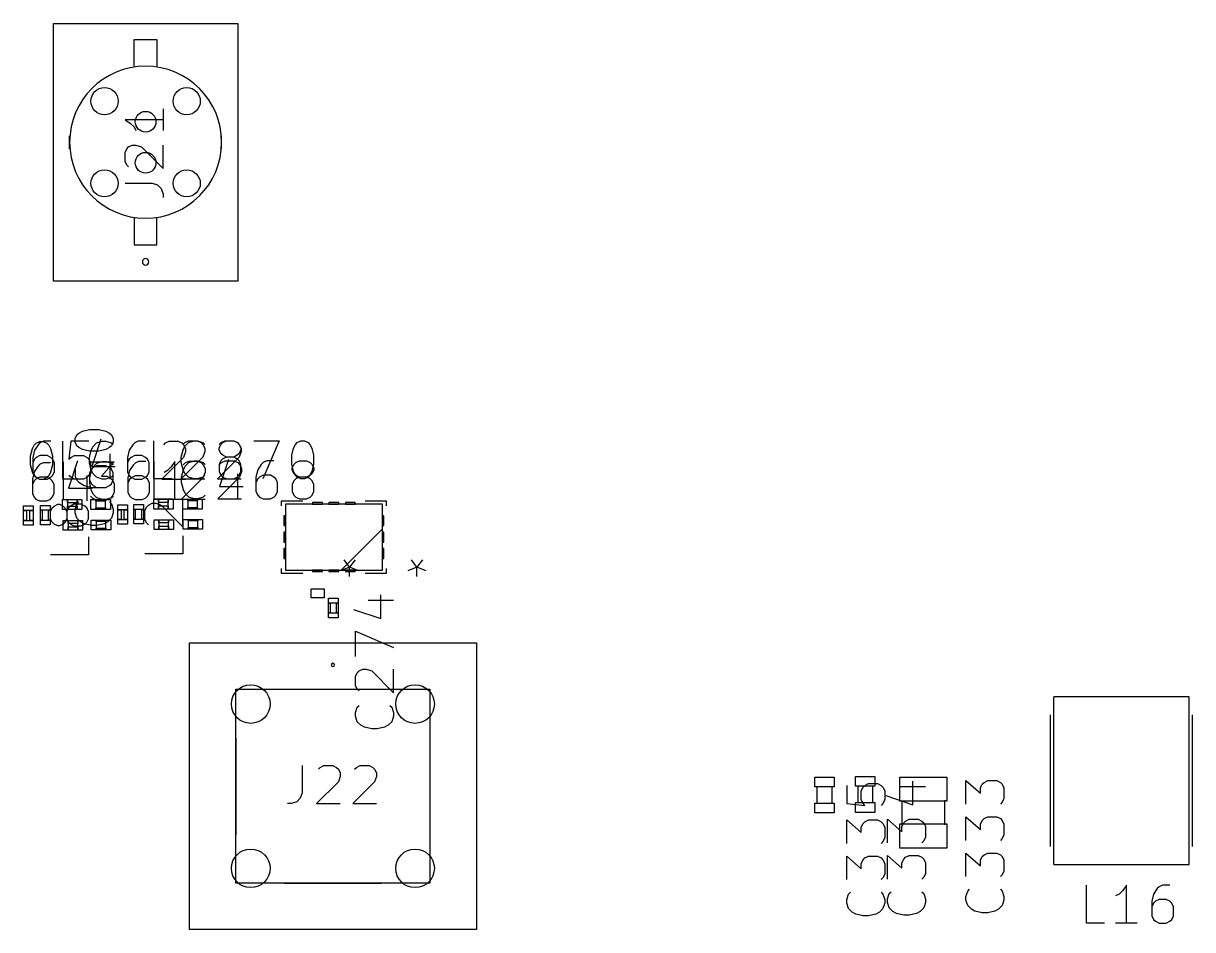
# Model space of a CAD drawing. Header units: millimetres. Extents: x -1 to 260, y -56 to 300.
# Drawn here: x 73.16 to 109.31, y 132.41 to 160.44 of the extents above; entities that cross this region are included whole.
import ezdxf

# ---------------------------------------------------------------- set-up
doc = ezdxf.new("R2010")
doc.units = ezdxf.units.MM
for name, color, linetype, true_color in [('Edge.Cuts', 254, 'CONTINUOUS', 0xd0d2cd), ('F.Fab', 9, 'CONTINUOUS', 0xafafaf), ('F.Silkscreen', 41, 'CONTINUOUS', 0xf2eda1)]:
    doc.layers.add(name, color=color, linetype=linetype, true_color=true_color)

msp = doc.modelspace()

# ---------------------------------------------------------------- linework, layer by layer
at = {"layer": 'Edge.Cuts'}
for centre, radius in [((75.67, 158.031231), 0.42), ((78.21, 158.031231), 0.42), ((76.94, 157.396231), 0.32), ((76.94, 156.126231), 0.32), ((75.67, 155.491231), 0.42), ((78.21, 155.491231), 0.42), ((80.19, 139.39), 0.5969), ((85.27, 139.39), 0.5969), ((80.19, 134.31), 0.5969), ((85.27, 134.31), 0.5969)]:
    msp.add_circle(centre, radius, dxfattribs=at)
at = {"layer": 'F.Fab', "linetype": 'CONTINUOUS'}
for p, q in [((74.09, 160.436231), (79.79, 160.436231)), ((74.09, 152.461231), (74.09, 160.436231)), ((79.79, 160.436231), (79.79, 152.461231)), ((76.59, 159.936231), (77.29, 159.936231)), ((76.59, 159.111231), (76.59, 159.936231)), ((77.29, 159.936231), (77.29, 159.111231)), ((76.59, 154.411231), (76.59, 153.586231)), ((77.29, 153.586231), (77.29, 154.411231)), ((76.59, 153.586231), (77.29, 153.586231)), ((79.79, 152.461231), (74.09, 152.461231)), ((74.37, 145.41), (74.37, 145.71)), ((74.37, 145.71), (74.52, 145.71)), ((74.52, 145.71), (74.52, 145.41)), ((74.52, 145.61), (74.52, 145.71)), ((74.52, 145.71), (74.82, 145.71)), ((74.82, 145.71), (74.82, 145.61)), ((74.82, 145.41), (74.82, 145.71)), ((74.82, 145.71), (74.97, 145.71)), ((74.97, 145.71), (74.97, 145.41)), ((75.25, 145.41), (75.25, 145.71)), ((75.25, 145.71), (75.4, 145.71)), ((75.4, 145.71), (75.4, 145.41)), ((75.4, 145.66), (75.4, 145.71)), ((75.4, 145.71), (75.7, 145.71)), ((75.7, 145.71), (75.7, 145.66)), ((75.7, 145.41), (75.7, 145.71)), ((75.7, 145.71), (75.85, 145.71)), ((75.85, 145.71), (75.85, 145.41)), ((77.19, 145.42), (77.19, 145.72)), ((77.19, 145.72), (77.34, 145.72)), ((77.34, 145.72), (77.34, 145.42)), ((77.34, 145.62), (77.34, 145.72)), ((77.34, 145.72), (77.64, 145.72)), ((77.64, 145.72), (77.64, 145.62)), ((77.64, 145.42), (77.64, 145.72)), ((77.64, 145.72), (77.79, 145.72)), ((77.79, 145.72), (77.79, 145.42)), ((78.09, 145.42), (78.09, 145.72)), ((78.09, 145.72), (78.24, 145.72)), ((78.24, 145.72), (78.24, 145.42)), ((78.24, 145.67), (78.24, 145.72)), ((78.24, 145.72), (78.54, 145.72)), ((78.54, 145.72), (78.54, 145.67)), ((78.54, 145.42), (78.54, 145.72)), ((78.54, 145.72), (78.69, 145.72)), ((78.69, 145.72), (78.69, 145.42)), ((73.16, 145.37), (73.16, 145.52)), ((73.16, 145.52), (73.46, 145.52)), ((73.46, 145.37), (73.16, 145.37)), ((73.16, 145.07), (73.16, 145.37)), ((73.16, 145.37), (73.26, 145.37)), ((73.26, 145.37), (73.26, 145.07)), ((73.36, 145.07), (73.36, 145.37)), ((73.36, 145.37), (73.46, 145.37)), ((73.46, 145.52), (73.46, 145.37)), ((73.46, 145.37), (73.46, 145.07)), ((73.69, 145.38), (73.69, 145.53)), ((73.69, 145.53), (73.99, 145.53)), ((73.69, 145.08), (73.69, 145.38)), ((73.69, 145.38), (73.74, 145.38)), ((73.99, 145.38), (73.69, 145.38)), ((73.74, 145.38), (73.74, 145.08)), ((73.94, 145.08), (73.94, 145.38)), ((73.94, 145.38), (73.99, 145.38)), ((73.99, 145.53), (73.99, 145.38)), ((73.99, 145.38), (73.99, 145.08)), ((74.52, 145.41), (74.37, 145.41)), ((74.82, 145.61), (74.52, 145.61)), ((74.52, 145.41), (74.52, 145.51)), ((74.52, 145.51), (74.82, 145.51)), ((74.82, 145.41), (74.52, 145.41)), ((74.82, 145.51), (74.82, 145.41)), ((74.97, 145.41), (74.82, 145.41)), ((75.4, 145.41), (75.25, 145.41)), ((75.7, 145.66), (75.4, 145.66)), ((75.4, 145.41), (75.4, 145.46)), ((75.4, 145.46), (75.7, 145.46)), ((75.7, 145.41), (75.4, 145.41)), ((75.7, 145.46), (75.7, 145.41)), ((75.85, 145.41), (75.7, 145.41)), ((76.08, 145.4), (76.08, 145.55)), ((76.08, 145.55), (76.38, 145.55)), ((76.38, 145.4), (76.08, 145.4)), ((76.08, 145.1), (76.08, 145.4)), ((76.08, 145.4), (76.18, 145.4)), ((76.18, 145.4), (76.18, 145.1)), ((76.28, 145.1), (76.28, 145.4)), ((76.28, 145.4), (76.38, 145.4)), ((76.38, 145.55), (76.38, 145.4)), ((76.38, 145.4), (76.38, 145.1)), ((76.57, 145.41), (76.57, 145.56)), ((76.57, 145.56), (76.87, 145.56)), ((76.57, 145.11), (76.57, 145.41)), ((76.57, 145.41), (76.62, 145.41)), ((76.87, 145.41), (76.57, 145.41)), ((76.62, 145.41), (76.62, 145.11)), ((76.82, 145.11), (76.82, 145.41)), ((76.82, 145.41), (76.87, 145.41)), ((76.87, 145.56), (76.87, 145.41)), ((76.87, 145.41), (76.87, 145.11)), ((77.34, 145.42), (77.19, 145.42)), ((77.64, 145.62), (77.34, 145.62)), ((77.34, 145.42), (77.34, 145.52)), ((77.34, 145.52), (77.64, 145.52)), ((77.64, 145.42), (77.34, 145.42)), ((77.64, 145.52), (77.64, 145.42)), ((77.79, 145.42), (77.64, 145.42)), ((78.24, 145.42), (78.09, 145.42)), ((78.54, 145.67), (78.24, 145.67)), ((78.24, 145.42), (78.24, 145.47)), ((78.24, 145.47), (78.54, 145.47)), ((78.54, 145.42), (78.24, 145.42)), ((78.54, 145.47), (78.54, 145.42)), ((78.69, 145.42), (78.54, 145.42)), ((81.2614, 145.566), (81.2614, 143.534)), ((84.2586, 145.566), (81.2614, 145.566)), ((82.0996, 145.6168), (82.0996, 145.566)), ((82.4044, 145.6168), (82.0996, 145.6168)), ((82.0996, 145.566), (82.4044, 145.566)), ((82.4044, 145.566), (82.4044, 145.6168)), ((82.6076, 145.6168), (82.6076, 145.566)), ((82.9124, 145.6168), (82.6076, 145.6168)), ((82.6076, 145.566), (82.9124, 145.566)), ((82.9124, 145.566), (82.9124, 145.6168)), ((83.1156, 145.6168), (83.1156, 145.566)), ((83.4204, 145.6168), (83.1156, 145.6168)), ((83.1156, 145.566), (83.4204, 145.566)), ((83.4204, 145.566), (83.4204, 145.6168)), ((84.2586, 143.534), (84.2586, 145.566)), ((73.26, 145.07), (73.16, 145.07)), ((73.16, 144.92), (73.16, 145.07)), ((73.16, 145.07), (73.46, 145.07)), ((73.46, 145.07), (73.36, 145.07)), ((73.46, 145.07), (73.46, 144.92)), ((73.74, 145.08), (73.69, 145.08)), ((73.69, 144.93), (73.69, 145.08)), ((73.69, 145.08), (73.99, 145.08)), ((73.99, 145.08), (73.94, 145.08)), ((73.99, 145.08), (73.99, 144.93)), ((74.39, 144.77), (74.39, 145.07)), ((74.39, 145.07), (74.54, 145.07)), ((74.54, 145.07), (74.54, 144.77)), ((74.54, 144.97), (74.54, 145.07)), ((74.54, 145.07), (74.84, 145.07)), ((74.84, 144.97), (74.54, 144.97)), ((74.84, 145.07), (74.84, 144.97)), ((74.84, 144.77), (74.84, 145.07)), ((74.84, 145.07), (74.99, 145.07)), ((74.99, 145.07), (74.99, 144.77)), ((75.26, 144.78), (75.26, 145.08)), ((75.26, 145.08), (75.41, 145.08)), ((75.41, 145.08), (75.41, 144.78)), ((75.41, 145.03), (75.41, 145.08)), ((75.41, 145.08), (75.71, 145.08)), ((75.71, 145.03), (75.41, 145.03)), ((75.71, 145.08), (75.71, 145.03)), ((75.71, 144.78), (75.71, 145.08)), ((75.71, 145.08), (75.86, 145.08)), ((75.86, 145.08), (75.86, 144.78)), ((76.18, 145.1), (76.08, 145.1)), ((76.08, 144.95), (76.08, 145.1)), ((76.08, 145.1), (76.38, 145.1)), ((76.38, 145.1), (76.28, 145.1)), ((76.38, 145.1), (76.38, 144.95)), ((76.62, 145.11), (76.57, 145.11)), ((76.57, 144.96), (76.57, 145.11)), ((76.57, 145.11), (76.87, 145.11)), ((76.87, 145.11), (76.82, 145.11)), ((76.87, 145.11), (76.87, 144.96)), ((77.2, 144.79), (77.2, 145.09)), ((77.2, 145.09), (77.35, 145.09)), ((77.35, 145.09), (77.35, 144.79)), ((77.35, 144.99), (77.35, 145.09)), ((77.35, 145.09), (77.65, 145.09)), ((77.65, 144.99), (77.35, 144.99)), ((77.65, 145.09), (77.65, 144.99)), ((77.65, 144.79), (77.65, 145.09)), ((77.65, 145.09), (77.8, 145.09)), ((77.8, 145.09), (77.8, 144.79)), ((78.1, 144.8), (78.1, 145.1)), ((78.1, 145.1), (78.25, 145.1)), ((78.25, 145.1), (78.25, 144.8)), ((78.25, 145.05), (78.25, 145.1)), ((78.25, 145.1), (78.55, 145.1)), ((78.55, 145.05), (78.25, 145.05)), ((78.55, 145.1), (78.55, 145.05)), ((78.55, 144.8), (78.55, 145.1)), ((78.55, 145.1), (78.7, 145.1)), ((78.7, 145.1), (78.7, 144.8)), ((81.2106, 145.2104), (81.2106, 144.9056)), ((81.2614, 145.2104), (81.2106, 145.2104)), ((81.2614, 144.9056), (81.2614, 145.2104)), ((84.2586, 145.2104), (84.2586, 144.9056)), ((84.3094, 145.2104), (84.2586, 145.2104)), ((84.3094, 144.9056), (84.3094, 145.2104)), ((73.46, 144.92), (73.16, 144.92)), ((73.99, 144.93), (73.69, 144.93)), ((74.54, 144.77), (74.39, 144.77)), ((74.54, 144.77), (74.54, 144.87)), ((74.54, 144.87), (74.84, 144.87)), ((74.84, 144.77), (74.54, 144.77)), ((74.84, 144.87), (74.84, 144.77)), ((74.99, 144.77), (74.84, 144.77)), ((75.41, 144.78), (75.26, 144.78)), ((75.41, 144.78), (75.41, 144.83)), ((75.41, 144.83), (75.71, 144.83)), ((75.71, 144.78), (75.41, 144.78)), ((75.71, 144.83), (75.71, 144.78)), ((75.86, 144.78), (75.71, 144.78)), ((76.38, 144.95), (76.08, 144.95)), ((76.87, 144.96), (76.57, 144.96)), ((77.35, 144.79), (77.2, 144.79)), ((77.35, 144.79), (77.35, 144.89)), ((77.35, 144.89), (77.65, 144.89)), ((77.65, 144.79), (77.35, 144.79)), ((77.65, 144.89), (77.65, 144.79)), ((77.8, 144.79), (77.65, 144.79)), ((78.25, 144.8), (78.1, 144.8)), ((78.25, 144.8), (78.25, 144.85)), ((78.25, 144.85), (78.55, 144.85)), ((78.55, 144.8), (78.25, 144.8)), ((78.55, 144.85), (78.55, 144.8)), ((78.7, 144.8), (78.55, 144.8)), ((81.2106, 144.9056), (81.2614, 144.9056)), ((81.2106, 144.7024), (81.2106, 144.3976)), ((81.2614, 144.7024), (81.2106, 144.7024)), ((81.2614, 144.3976), (81.2614, 144.7024)), ((84.2586, 144.804), (82.9886, 143.534)), ((84.2586, 144.9056), (84.3094, 144.9056)), ((84.2586, 144.7024), (84.2586, 144.3976)), ((84.3094, 144.7024), (84.2586, 144.7024)), ((84.3094, 144.3976), (84.3094, 144.7024)), ((81.2106, 144.3976), (81.2614, 144.3976)), ((84.2586, 144.3976), (84.3094, 144.3976)), ((81.2106, 144.1944), (81.2106, 143.8896)), ((81.2614, 144.1944), (81.2106, 144.1944)), ((81.2106, 143.8896), (81.2614, 143.8896)), ((81.2614, 143.8896), (81.2614, 144.1944)), ((84.2586, 144.1944), (84.2586, 143.8896)), ((84.3094, 144.1944), (84.2586, 144.1944)), ((84.2586, 143.8896), (84.3094, 143.8896)), ((84.3094, 143.8896), (84.3094, 144.1944)), ((81.2614, 143.534), (84.2586, 143.534)), ((82.0996, 143.534), (82.0996, 143.4832)), ((82.4044, 143.534), (82.0996, 143.534)), ((82.4044, 143.4832), (82.4044, 143.534)), ((82.6076, 143.534), (82.6076, 143.4832)), ((82.9124, 143.534), (82.6076, 143.534)), ((82.9124, 143.4832), (82.9124, 143.534)), ((83.245688, 143.617376), (82.961449, 143.503681)), ((83.245688, 143.617376), (83.075145, 143.844767)), ((83.1156, 143.534), (83.1156, 143.4832)), ((83.4204, 143.534), (83.1156, 143.534)), ((83.41623, 143.844767), (83.245688, 143.617376)), ((83.245688, 143.333138), (83.245688, 143.617376)), ((83.529926, 143.503681), (83.245688, 143.617376)), ((83.4204, 143.4832), (83.4204, 143.534)), ((82.0996, 143.4832), (82.4044, 143.4832)), ((82.6076, 143.4832), (82.9124, 143.4832)), ((83.1156, 143.4832), (83.4204, 143.4832)), ((82.59, 142.51), (82.59, 142.66)), ((82.59, 142.66), (82.89, 142.66)), ((82.89, 142.51), (82.59, 142.51)), ((82.59, 142.21), (82.59, 142.51)), ((82.59, 142.51), (82.64, 142.51)), ((82.64, 142.51), (82.64, 142.21)), ((82.84, 142.21), (82.84, 142.51)), ((82.84, 142.51), (82.89, 142.51)), ((82.89, 142.66), (82.89, 142.51)), ((82.89, 142.51), (82.89, 142.21)), ((82.64, 142.21), (82.59, 142.21)), ((82.59, 142.06), (82.59, 142.21)), ((82.59, 142.21), (82.89, 142.21)), ((82.89, 142.21), (82.84, 142.21)), ((82.89, 142.21), (82.89, 142.06)), ((82.89, 142.06), (82.59, 142.06)), ((78.295, 141.285), (87.165, 141.285)), ((78.295, 132.415), (78.295, 141.285)), ((87.165, 141.285), (87.165, 132.415)), ((79.733, 139.847), (85.727, 139.847)), ((79.733, 133.853), (79.733, 139.847)), ((85.727, 139.847), (85.727, 133.853)), ((105.017, 134.429), (105.017, 139.611)), ((109.208, 139.611), (105.017, 139.611)), ((109.208, 134.429), (109.208, 139.611)), ((104.916, 134.988), (104.916, 139.052)), ((109.31, 134.988), (109.31, 139.052)), ((97.6252, 136.834), (97.6252, 137.134)), ((97.6252, 137.134), (98.2251, 137.134)), ((98.2251, 137.134), (98.2251, 136.834)), ((98.8852, 136.854), (98.8852, 137.154)), ((98.8852, 137.154), (99.4851, 137.154)), ((99.4851, 137.154), (99.4851, 136.854)), ((100.2561, 136.3821), (100.2561, 137.1322)), ((100.2561, 137.1322), (101.7062, 137.1322)), ((101.7062, 137.1322), (101.7062, 136.3821)), ((98.2251, 136.834), (97.6252, 136.834)), ((97.706, 136.335), (97.706, 136.825)), ((98.154, 136.825), (98.154, 136.335)), ((99.4851, 136.854), (98.8852, 136.854)), ((98.966, 136.355), (98.966, 136.845)), ((99.414, 136.845), (99.414, 136.355)), ((97.6252, 136.0212), (97.6252, 136.3212)), ((97.6252, 136.3212), (98.2251, 136.3212)), ((98.2251, 136.3212), (98.2251, 136.0212)), ((98.8852, 136.0412), (98.8852, 136.3412)), ((98.8852, 136.3412), (99.4851, 136.3412)), ((99.4851, 136.3412), (99.4851, 136.0412)), ((101.7062, 136.3821), (100.2561, 136.3821)), ((100.32, 136.396), (100.32, 135.659)), ((101.64, 136.421), (101.64, 135.659)), ((98.2251, 136.0212), (97.6252, 136.0212)), ((99.4851, 136.0412), (98.8852, 136.0412)), ((100.2561, 134.9343), (100.2561, 135.6844)), ((100.2561, 135.6844), (101.7062, 135.6844)), ((101.7062, 135.6844), (101.7062, 134.9343)), ((101.7062, 134.9343), (100.2561, 134.9343)), ((105.017, 134.429), (109.208, 134.429)), ((85.727, 133.853), (79.733, 133.853)), ((87.165, 132.415), (78.295, 132.415))]:
    msp.add_line(p, q, dxfattribs=at)
at = {"layer": 'F.Fab'}
for centre, radius in [((75.67, 158.031231), 0.42), ((78.21, 158.031231), 0.42), ((76.94, 157.396231), 0.32), ((76.94, 156.126231), 0.32), ((75.67, 155.491231), 0.42), ((78.21, 155.491231), 0.42), ((80.19, 139.39), 0.5969), ((85.27, 139.39), 0.5969), ((80.19, 134.31), 0.5969), ((85.27, 134.31), 0.5969)]:
    msp.add_circle(centre, radius, dxfattribs=at)
for start, end in [(-270, -90), (-90, 90)]:
    msp.add_arc((76.94, 156.761231), 2.35, start, end, dxfattribs=at)
at = {"layer": 'F.Silkscreen', "linetype": 'CONTINUOUS'}
for p, q in [((77.479424, 157.792834), (77.479424, 157.120532)), ((77.479424, 157.456683), (76.302896, 157.456683)), ((76.302896, 157.456683), (76.470971, 157.344633)), ((76.470971, 157.344633), (76.583021, 157.232582)), ((74.59, 156.561231), (74.59, 156.961231)), ((76.583021, 157.232582), (76.639047, 157.120532)), ((79.29, 156.561231), (79.29, 156.961231)), ((76.302896, 156.44823), (76.358921, 156.560281)), ((76.358921, 156.560281), (76.414946, 156.616306)), ((76.414946, 156.616306), (76.526996, 156.672331)), ((76.526996, 156.672331), (76.639047, 156.672331)), ((76.639047, 156.672331), (76.807122, 156.616306)), ((76.807122, 156.616306), (77.479424, 155.944004)), ((77.479424, 155.944004), (77.479424, 156.672331)), ((76.302896, 156.168105), (76.302896, 156.44823)), ((76.358921, 156.056054), (76.302896, 156.168105)), ((76.414946, 156.000029), (76.358921, 156.056054)), ((76.302896, 155.495803), (77.143273, 155.495803)), ((77.143273, 155.495803), (77.311348, 155.439778)), ((77.311348, 155.439778), (77.423399, 155.327728)), ((77.423399, 155.327728), (77.479424, 155.159652)), ((77.479424, 155.159652), (77.479424, 155.047602)), ((74.983727, 147.823902), (75.207828, 147.879927)), ((75.207828, 147.879927), (75.487954, 147.879927)), ((75.487954, 147.879927), (75.712054, 147.823902)), ((73.5516, 147.454347), (73.66365, 147.510372)), ((73.66365, 147.510372), (73.7757, 147.510372)), ((73.783273, 147.520372), (73.671223, 147.464347)), ((73.7757, 147.510372), (73.88775, 147.454347)), ((74.007374, 147.520372), (73.783273, 147.520372)), ((74.376619, 146.343844), (74.376619, 147.520372)), ((74.62365, 147.520372), (74.567625, 146.960121)), ((75.183902, 147.520372), (74.62365, 147.520372)), ((74.759627, 147.599801), (74.815652, 147.711851)), ((74.759627, 147.487751), (74.759627, 147.599801)), ((74.815652, 147.711851), (74.871677, 147.767877)), ((74.871677, 147.767877), (74.983727, 147.823902)), ((75.553147, 147.576398), (75.273021, 146.73602)), ((75.424695, 147.464347), (75.59277, 147.520372)), ((75.59277, 147.520372), (75.70482, 147.520372)), ((75.70482, 147.520372), (75.872896, 147.464347)), ((75.712054, 147.823902), (75.824104, 147.767877)), ((75.824104, 147.767877), (75.88013, 147.711851)), ((75.88013, 147.711851), (75.936155, 147.599801)), ((75.936155, 147.599801), (75.936155, 147.487751)), ((76.713273, 147.520372), (76.601223, 147.464347)), ((76.937374, 147.520372), (76.713273, 147.520372)), ((77.196619, 146.353844), (77.196619, 147.530372)), ((77.55365, 147.464347), (77.665701, 147.520372)), ((77.665701, 147.520372), (77.945826, 147.520372)), ((77.945826, 147.520372), (78.057877, 147.464347)), ((78.149046, 147.474347), (78.261097, 147.530372)), ((78.261097, 147.530372), (78.541222, 147.530372)), ((78.264695, 147.474347), (78.43277, 147.530372)), ((78.43277, 147.530372), (78.54482, 147.530372)), ((78.541222, 147.530372), (78.653273, 147.474347)), ((78.54482, 147.530372), (78.712896, 147.474347)), ((79.273147, 147.474347), (79.385198, 147.530372)), ((79.325574, 147.474347), (79.437625, 147.530372)), ((79.385198, 147.530372), (79.665323, 147.530372)), ((79.437625, 147.530372), (79.661725, 147.530372)), ((79.661725, 147.530372), (79.773776, 147.474347)), ((79.665323, 147.530372), (79.777374, 147.474347)), ((80.2816, 147.530372), (81.065952, 147.530372)), ((81.065952, 147.530372), (80.561726, 146.353844)), ((81.626204, 147.474347), (81.738254, 147.530372)), ((81.738254, 147.530372), (81.850304, 147.530372)), ((81.850304, 147.530372), (81.962354, 147.474347)), ((73.383524, 147.062171), (73.439549, 147.286272)), ((73.439549, 147.286272), (73.495574, 147.398322)), ((73.503147, 147.240247), (73.447122, 147.016146)), ((73.495574, 147.398322), (73.5516, 147.454347)), ((73.615198, 147.408322), (73.503147, 147.240247)), ((73.671223, 147.464347), (73.615198, 147.408322)), ((73.88775, 147.454347), (73.943776, 147.398322)), ((73.943776, 147.398322), (73.999801, 147.286272)), ((73.999801, 147.286272), (74.055826, 147.062171)), ((74.815652, 147.375701), (74.759627, 147.487751)), ((74.871677, 147.319675), (74.815652, 147.375701)), ((74.983727, 147.26365), (74.871677, 147.319675)), ((75.207828, 147.207625), (74.983727, 147.26365)), ((75.200594, 147.016146), (75.256619, 147.240247)), ((75.487954, 147.207625), (75.207828, 147.207625)), ((75.256619, 147.240247), (75.312644, 147.352297)), ((75.312644, 147.352297), (75.424695, 147.464347)), ((75.712054, 147.26365), (75.487954, 147.207625)), ((75.824104, 147.319675), (75.712054, 147.26365)), ((75.88013, 147.375701), (75.824104, 147.319675)), ((75.872896, 147.464347), (75.928921, 147.408322)), ((75.936155, 147.487751), (75.88013, 147.375701)), ((76.433147, 147.240247), (76.377122, 147.016146)), ((76.545198, 147.408322), (76.433147, 147.240247)), ((76.601223, 147.464347), (76.545198, 147.408322)), ((77.497625, 147.408322), (77.55365, 147.464347)), ((78.040594, 147.026146), (78.096619, 147.250247)), ((78.057877, 147.464347), (78.113902, 147.408322)), ((78.093021, 147.418322), (78.149046, 147.474347)), ((78.096619, 147.250247), (78.152644, 147.362297)), ((78.113902, 147.408322), (78.169927, 147.296272)), ((78.169927, 147.184222), (78.113902, 147.016146)), ((78.152644, 147.362297), (78.264695, 147.474347)), ((78.169927, 147.296272), (78.169927, 147.184222)), ((78.653273, 147.474347), (78.709298, 147.418322)), ((78.709298, 147.418322), (78.765323, 147.306272)), ((78.765323, 147.194222), (78.709298, 147.026146)), ((78.712896, 147.474347), (78.768921, 147.418322)), ((78.765323, 147.306272), (78.765323, 147.194222)), ((79.213524, 147.306272), (79.269549, 147.418322)), ((79.213524, 147.250247), (79.213524, 147.306272)), ((79.269549, 147.138196), (79.213524, 147.250247)), ((79.217122, 147.418322), (79.273147, 147.474347)), ((79.269549, 147.418322), (79.325574, 147.474347)), ((79.325574, 147.082171), (79.269549, 147.138196)), ((79.773776, 147.474347), (79.829801, 147.418322)), ((79.829801, 147.138196), (79.773776, 147.082171)), ((79.777374, 147.474347), (79.833399, 147.418322)), ((79.829801, 147.418322), (79.885826, 147.306272)), ((79.885826, 147.250247), (79.829801, 147.138196)), ((79.833399, 147.418322), (79.889424, 147.306272)), ((79.889424, 147.194222), (79.833399, 147.026146)), ((79.885826, 147.306272), (79.885826, 147.250247)), ((79.889424, 147.306272), (79.889424, 147.194222)), ((81.458128, 147.082171), (81.514153, 147.306272)), ((81.514153, 147.306272), (81.570178, 147.418322)), ((81.570178, 147.418322), (81.626204, 147.474347)), ((81.962354, 147.474347), (82.01838, 147.418322)), ((82.01838, 147.418322), (82.074405, 147.306272)), ((82.074405, 147.306272), (82.13043, 147.082171)), ((73.383524, 146.782046), (73.383524, 147.062171)), ((73.439549, 146.557945), (73.383524, 146.782046)), ((73.447122, 147.016146), (73.447122, 146.567945)), ((73.503147, 146.960121), (73.447122, 146.848071)), ((73.559172, 147.016146), (73.503147, 146.960121)), ((73.671223, 147.072171), (73.559172, 147.016146)), ((73.661223, 146.794347), (73.605198, 146.738322)), ((73.773273, 146.850372), (73.661223, 146.794347)), ((73.895323, 147.072171), (73.671223, 147.072171)), ((73.997374, 146.850372), (73.773273, 146.850372)), ((74.007374, 147.016146), (73.895323, 147.072171)), ((74.055826, 146.782046), (73.999801, 146.557945)), ((74.063399, 146.960121), (74.007374, 147.016146)), ((74.055826, 147.062171), (74.055826, 146.782046)), ((74.119424, 146.848071), (74.063399, 146.960121)), ((74.119424, 146.567945), (74.119424, 146.848071)), ((74.396619, 145.703844), (74.396619, 146.880372)), ((74.837751, 146.906398), (74.557625, 146.06602)), ((74.567625, 146.960121), (74.62365, 147.016146)), ((74.62365, 147.016146), (74.735701, 147.072171)), ((74.735701, 147.072171), (75.015826, 147.072171)), ((75.015826, 147.072171), (75.127877, 147.016146)), ((75.127877, 147.016146), (75.183902, 146.960121)), ((75.183902, 146.960121), (75.239927, 146.848071)), ((75.200594, 146.848071), (75.200594, 147.016146)), ((75.256619, 146.62397), (75.200594, 146.848071)), ((75.236996, 146.880372), (75.965323, 146.880372)), ((75.239927, 146.848071), (75.239927, 146.567945)), ((75.322644, 146.722297), (75.434695, 146.834347)), ((75.434695, 146.834347), (75.60277, 146.890372)), ((75.965323, 146.880372), (75.573147, 146.432171)), ((75.60277, 146.890372), (75.71482, 146.890372)), ((75.71482, 146.890372), (75.882896, 146.834347)), ((75.833273, 147.128196), (75.833273, 146.343844)), ((75.882896, 146.834347), (75.938921, 146.778322)), ((76.377122, 147.016146), (76.377122, 146.567945)), ((76.433147, 146.960121), (76.377122, 146.848071)), ((76.489172, 147.016146), (76.433147, 146.960121)), ((76.555198, 146.778322), (76.443147, 146.610247)), ((76.601223, 147.072171), (76.489172, 147.016146)), ((76.611223, 146.834347), (76.555198, 146.778322)), ((76.825323, 147.072171), (76.601223, 147.072171)), ((76.723273, 146.890372), (76.611223, 146.834347)), ((76.947374, 146.890372), (76.723273, 146.890372)), ((76.937374, 147.016146), (76.825323, 147.072171)), ((76.993399, 146.960121), (76.937374, 147.016146)), ((77.049424, 146.848071), (76.993399, 146.960121)), ((77.049424, 146.567945), (77.049424, 146.848071)), ((77.206619, 145.723844), (77.206619, 146.900372)), ((78.113902, 147.016146), (77.4416, 146.343844)), ((77.843776, 146.890372), (77.731726, 146.722297)), ((77.843776, 145.713844), (77.843776, 146.890372)), ((78.709298, 147.026146), (78.036996, 146.353844)), ((78.040594, 146.858071), (78.040594, 147.026146)), ((78.096619, 146.63397), (78.040594, 146.858071)), ((78.103021, 146.788322), (78.159046, 146.844347)), ((78.159046, 146.844347), (78.271097, 146.900372)), ((78.162644, 146.742297), (78.274695, 146.854347)), ((78.271097, 146.900372), (78.551222, 146.900372)), ((78.274695, 146.854347), (78.44277, 146.910372)), ((78.44277, 146.910372), (78.55482, 146.910372)), ((78.551222, 146.900372), (78.663273, 146.844347)), ((78.55482, 146.910372), (78.722896, 146.854347)), ((78.663273, 146.844347), (78.719298, 146.788322)), ((78.719298, 146.788322), (78.775323, 146.676272)), ((78.722896, 146.854347), (78.778921, 146.798322)), ((79.833399, 147.026146), (79.161097, 146.353844)), ((79.269549, 146.914096), (79.213524, 146.802046)), ((79.213524, 146.802046), (79.213524, 146.577945)), ((79.50365, 146.956398), (79.223524, 146.11602)), ((79.227122, 146.798322), (79.283147, 146.854347)), ((79.325574, 146.970121), (79.269549, 146.914096)), ((79.283147, 146.854347), (79.395198, 146.910372)), ((79.437625, 147.026146), (79.325574, 147.082171)), ((79.437625, 147.026146), (79.325574, 146.970121)), ((79.395198, 146.910372), (79.675323, 146.910372)), ((79.661725, 147.026146), (79.437625, 147.026146)), ((79.773776, 147.082171), (79.661725, 147.026146)), ((79.773776, 146.970121), (79.661725, 147.026146)), ((79.675323, 146.910372), (79.787374, 146.854347)), ((79.829801, 146.914096), (79.773776, 146.970121)), ((79.787374, 146.854347), (79.843399, 146.798322)), ((79.885826, 146.802046), (79.829801, 146.914096)), ((79.843399, 146.798322), (79.899424, 146.686272)), ((79.885826, 146.577945), (79.885826, 146.802046)), ((80.515701, 146.798322), (80.40365, 146.630247)), ((80.571726, 146.854347), (80.515701, 146.798322)), ((80.683776, 146.910372), (80.571726, 146.854347)), ((80.907877, 146.910372), (80.683776, 146.910372)), ((81.458128, 146.802046), (81.458128, 147.082171)), ((81.514153, 146.577945), (81.458128, 146.802046)), ((81.468128, 146.686272), (81.524153, 146.798322)), ((81.524153, 146.798322), (81.580178, 146.854347)), ((81.580178, 146.854347), (81.692229, 146.910372)), ((81.692229, 146.910372), (81.916329, 146.910372)), ((81.916329, 146.910372), (82.02838, 146.854347)), ((82.02838, 146.854347), (82.084405, 146.798322)), ((82.13043, 146.802046), (82.074405, 146.577945)), ((82.084405, 146.798322), (82.14043, 146.686272)), ((82.13043, 147.082171), (82.13043, 146.802046)), ((73.493147, 146.570247), (73.437122, 146.346146)), ((73.495574, 146.445895), (73.439549, 146.557945)), ((73.447122, 146.567945), (73.503147, 146.455895)), ((73.605198, 146.738322), (73.493147, 146.570247)), ((73.5516, 146.38987), (73.495574, 146.445895)), ((73.503147, 146.455895), (73.559172, 146.39987)), ((73.943776, 146.445895), (73.88775, 146.38987)), ((73.999801, 146.557945), (73.943776, 146.445895)), ((74.007374, 146.39987), (74.063399, 146.455895)), ((74.063399, 146.455895), (74.119424, 146.567945)), ((74.62365, 146.39987), (74.567625, 146.455895)), ((74.759627, 146.647374), (74.759627, 146.423273)), ((74.759627, 146.423273), (74.815652, 146.311223)), ((75.117877, 146.458196), (75.117877, 145.673844)), ((75.183902, 146.455895), (75.127877, 146.39987)), ((75.239927, 146.567945), (75.183902, 146.455895)), ((75.263853, 146.647374), (75.207828, 146.535323)), ((75.207828, 146.535323), (75.207828, 146.311223)), ((75.210594, 146.386146), (75.266619, 146.610247)), ((75.312644, 146.51192), (75.256619, 146.62397)), ((75.319878, 146.703399), (75.263853, 146.647374)), ((75.266619, 146.610247), (75.322644, 146.722297)), ((75.273021, 146.73602), (76.001348, 146.73602)), ((75.424695, 146.39987), (75.312644, 146.51192)), ((75.431928, 146.759424), (75.319878, 146.703399)), ((75.712054, 146.759424), (75.431928, 146.759424)), ((75.573147, 146.432171), (75.741222, 146.432171)), ((75.824104, 146.703399), (75.712054, 146.759424)), ((75.741222, 146.432171), (75.853273, 146.376146)), ((75.88013, 146.647374), (75.824104, 146.703399)), ((75.928921, 146.455895), (75.872896, 146.39987)), ((75.936155, 146.535323), (75.88013, 146.647374)), ((75.936155, 146.311223), (75.936155, 146.535323)), ((76.377122, 146.567945), (76.433147, 146.455895)), ((76.443147, 146.610247), (76.387122, 146.386146)), ((76.433147, 146.455895), (76.489172, 146.39987)), ((76.611223, 146.442171), (76.499172, 146.386146)), ((76.835323, 146.442171), (76.611223, 146.442171)), ((76.947374, 146.386146), (76.835323, 146.442171)), ((76.937374, 146.39987), (76.993399, 146.455895)), ((76.993399, 146.455895), (77.049424, 146.567945)), ((77.619675, 146.610247), (77.507625, 146.554222)), ((77.731726, 146.722297), (77.619675, 146.610247)), ((78.050594, 146.406146), (78.106619, 146.630247)), ((78.152644, 146.52192), (78.096619, 146.63397)), ((78.106619, 146.630247), (78.162644, 146.742297)), ((78.264695, 146.40987), (78.152644, 146.52192)), ((78.43277, 146.353844), (78.264695, 146.40987)), ((78.712896, 146.40987), (78.54482, 146.353844)), ((78.768921, 146.465895), (78.712896, 146.40987)), ((78.775323, 146.564222), (78.719298, 146.396146)), ((78.775323, 146.676272), (78.775323, 146.564222)), ((79.213524, 146.577945), (79.269549, 146.465895)), ((79.269549, 146.465895), (79.325574, 146.40987)), ((79.325574, 146.40987), (79.437625, 146.353844)), ((79.661725, 146.353844), (79.773776, 146.40987)), ((79.773776, 146.40987), (79.829801, 146.465895)), ((79.783776, 146.508196), (79.783776, 145.723844)), ((79.829801, 146.465895), (79.885826, 146.577945)), ((79.899424, 146.574222), (79.843399, 146.406146)), ((79.899424, 146.686272), (79.899424, 146.574222)), ((80.40365, 146.630247), (80.347625, 146.406146)), ((80.571726, 146.462171), (80.459675, 146.406146)), ((80.795826, 146.462171), (80.571726, 146.462171)), ((80.907877, 146.406146), (80.795826, 146.462171)), ((81.468128, 146.630247), (81.468128, 146.686272)), ((81.524153, 146.518196), (81.468128, 146.630247)), ((81.570178, 146.465895), (81.514153, 146.577945)), ((81.580178, 146.462171), (81.524153, 146.518196)), ((81.626204, 146.40987), (81.570178, 146.465895)), ((81.692229, 146.406146), (81.580178, 146.462171)), ((81.738254, 146.353844), (81.626204, 146.40987)), ((81.962354, 146.40987), (81.850304, 146.353844)), ((82.02838, 146.462171), (81.916329, 146.406146)), ((82.01838, 146.465895), (81.962354, 146.40987)), ((82.074405, 146.577945), (82.01838, 146.465895)), ((82.084405, 146.518196), (82.02838, 146.462171)), ((82.14043, 146.630247), (82.084405, 146.518196)), ((82.14043, 146.686272), (82.14043, 146.630247)), ((73.437122, 146.346146), (73.437122, 145.897945)), ((73.493147, 146.290121), (73.437122, 146.178071)), ((73.549172, 146.346146), (73.493147, 146.290121)), ((73.661223, 146.402171), (73.549172, 146.346146)), ((73.66365, 146.333844), (73.5516, 146.38987)), ((73.559172, 146.39987), (73.671223, 146.343844)), ((73.885323, 146.402171), (73.661223, 146.402171)), ((73.7757, 146.333844), (73.66365, 146.333844)), ((73.671223, 146.343844), (73.895323, 146.343844)), ((73.88775, 146.38987), (73.7757, 146.333844)), ((73.997374, 146.346146), (73.885323, 146.402171)), ((73.895323, 146.343844), (74.007374, 146.39987)), ((74.053399, 146.290121), (73.997374, 146.346146)), ((74.109424, 146.178071), (74.053399, 146.290121)), ((74.109424, 145.897945), (74.109424, 146.178071)), ((74.936871, 146.343844), (74.376619, 146.343844)), ((74.557625, 146.06602), (75.285952, 146.06602)), ((74.735701, 146.343844), (74.62365, 146.39987)), ((75.015826, 146.343844), (74.735701, 146.343844)), ((74.815652, 146.311223), (74.871677, 146.255198)), ((74.871677, 146.255198), (75.039752, 146.143147)), ((75.127877, 146.39987), (75.015826, 146.343844)), ((75.039752, 146.143147), (75.263853, 146.087122)), ((75.207828, 146.311223), (75.263853, 146.199172)), ((75.210594, 146.218071), (75.210594, 146.386146)), ((75.266619, 145.99397), (75.210594, 146.218071)), ((75.263853, 146.199172), (75.319878, 146.143147)), ((75.263853, 146.087122), (75.712054, 146.087122)), ((75.319878, 146.143147), (75.431928, 146.087122)), ((75.59277, 146.343844), (75.424695, 146.39987)), ((75.70482, 146.343844), (75.59277, 146.343844)), ((75.872896, 146.39987), (75.70482, 146.343844)), ((75.712054, 146.087122), (75.824104, 146.143147)), ((75.824104, 146.143147), (75.88013, 146.199172)), ((75.853273, 146.376146), (75.909298, 146.320121)), ((75.88013, 146.199172), (75.936155, 146.311223)), ((75.909298, 146.320121), (75.965323, 146.208071)), ((75.965323, 146.208071), (75.965323, 145.927945)), ((76.387122, 146.386146), (76.387122, 145.937945)), ((76.443147, 146.330121), (76.387122, 146.218071)), ((76.499172, 146.386146), (76.443147, 146.330121)), ((76.489172, 146.39987), (76.601223, 146.343844)), ((76.601223, 146.343844), (76.825323, 146.343844)), ((76.825323, 146.343844), (76.937374, 146.39987)), ((77.003399, 146.330121), (76.947374, 146.386146)), ((77.059424, 146.218071), (77.003399, 146.330121)), ((77.059424, 145.937945), (77.059424, 146.218071)), ((77.756871, 146.353844), (77.196619, 146.353844)), ((77.4416, 146.343844), (78.169927, 146.343844)), ((78.036996, 146.353844), (78.765323, 146.353844)), ((78.719298, 146.396146), (78.046996, 145.723844)), ((78.050594, 146.238071), (78.050594, 146.406146)), ((78.106619, 146.01397), (78.050594, 146.238071)), ((78.54482, 146.353844), (78.43277, 146.353844)), ((79.161097, 146.353844), (79.889424, 146.353844)), ((79.843399, 146.406146), (79.171097, 145.733844)), ((79.223524, 146.11602), (79.951851, 146.11602)), ((79.437625, 146.353844), (79.661725, 146.353844)), ((80.347625, 146.406146), (80.347625, 145.957945)), ((80.40365, 146.350121), (80.347625, 146.238071)), ((80.459675, 146.406146), (80.40365, 146.350121)), ((80.963902, 146.350121), (80.907877, 146.406146)), ((81.019927, 146.238071), (80.963902, 146.350121)), ((81.019927, 145.957945), (81.019927, 146.238071)), ((81.524153, 146.294096), (81.468128, 146.182046)), ((81.468128, 146.182046), (81.468128, 145.957945)), ((81.580178, 146.350121), (81.524153, 146.294096)), ((81.692229, 146.406146), (81.580178, 146.350121)), ((81.916329, 146.406146), (81.692229, 146.406146)), ((81.850304, 146.353844), (81.738254, 146.353844)), ((82.02838, 146.350121), (81.916329, 146.406146)), ((82.084405, 146.294096), (82.02838, 146.350121)), ((82.14043, 146.182046), (82.084405, 146.294096)), ((82.14043, 145.957945), (82.14043, 146.182046)), ((73.437122, 145.897945), (73.493147, 145.785895)), ((73.493147, 145.785895), (73.549172, 145.72987)), ((73.549172, 145.72987), (73.661223, 145.673844)), ((73.885323, 145.673844), (73.997374, 145.72987)), ((73.997374, 145.72987), (74.053399, 145.785895)), ((74.053399, 145.785895), (74.109424, 145.897945)), ((74.956871, 145.703844), (74.396619, 145.703844)), ((75.293021, 145.75987), (75.236996, 145.815895)), ((75.322644, 145.88192), (75.266619, 145.99397)), ((75.405071, 145.703844), (75.293021, 145.75987)), ((75.434695, 145.76987), (75.322644, 145.88192)), ((75.741222, 145.703844), (75.405071, 145.703844)), ((75.60277, 145.713844), (75.434695, 145.76987)), ((75.71482, 145.713844), (75.60277, 145.713844)), ((75.882896, 145.76987), (75.71482, 145.713844)), ((75.853273, 145.75987), (75.741222, 145.703844)), ((75.909298, 145.815895), (75.853273, 145.75987)), ((75.938921, 145.825895), (75.882896, 145.76987)), ((75.965323, 145.927945), (75.909298, 145.815895)), ((76.387122, 145.937945), (76.443147, 145.825895)), ((76.443147, 145.825895), (76.499172, 145.76987)), ((76.499172, 145.76987), (76.611223, 145.713844)), ((76.611223, 145.713844), (76.835323, 145.713844)), ((76.835323, 145.713844), (76.947374, 145.76987)), ((76.947374, 145.76987), (77.003399, 145.825895)), ((77.003399, 145.825895), (77.059424, 145.937945)), ((77.766871, 145.723844), (77.206619, 145.723844)), ((78.179927, 145.713844), (77.507625, 145.713844)), ((78.046996, 145.723844), (78.775323, 145.723844)), ((78.162644, 145.90192), (78.106619, 146.01397)), ((78.274695, 145.78987), (78.162644, 145.90192)), ((78.44277, 145.733844), (78.274695, 145.78987)), ((78.55482, 145.733844), (78.44277, 145.733844)), ((78.722896, 145.78987), (78.55482, 145.733844)), ((78.778921, 145.845895), (78.722896, 145.78987)), ((79.171097, 145.733844), (79.899424, 145.733844)), ((80.347625, 145.957945), (80.40365, 145.845895)), ((80.40365, 145.845895), (80.459675, 145.78987)), ((80.459675, 145.78987), (80.571726, 145.733844)), ((80.571726, 145.733844), (80.795826, 145.733844)), ((80.795826, 145.733844), (80.907877, 145.78987)), ((80.907877, 145.78987), (80.963902, 145.845895)), ((80.963902, 145.845895), (81.019927, 145.957945)), ((81.468128, 145.957945), (81.524153, 145.845895)), ((81.524153, 145.845895), (81.580178, 145.78987)), ((81.580178, 145.78987), (81.692229, 145.733844)), ((81.692229, 145.733844), (81.916329, 145.733844)), ((81.916329, 145.733844), (82.02838, 145.78987)), ((82.02838, 145.78987), (82.084405, 145.845895)), ((82.084405, 145.845895), (82.14043, 145.957945)), ((73.661223, 145.673844), (73.885323, 145.673844)), ((73.996164, 145.345304), (74.052189, 145.457355)), ((73.996164, 145.121204), (73.996164, 145.345304)), ((74.052189, 145.457355), (74.108214, 145.51338)), ((74.108214, 145.51338), (74.220264, 145.569405)), ((74.220264, 145.569405), (74.276289, 145.569405)), ((74.276289, 145.569405), (74.38834, 145.51338)), ((74.38834, 145.51338), (74.444365, 145.457355)), ((74.444365, 145.457355), (74.50039, 145.345304)), ((74.556415, 145.457355), (74.50039, 145.345304)), ((74.50039, 145.345304), (74.50039, 145.121204)), ((74.61244, 145.51338), (74.556415, 145.457355)), ((74.724491, 145.569405), (74.61244, 145.51338)), ((74.948591, 145.569405), (74.724491, 145.569405)), ((74.759627, 145.41482), (74.815652, 145.582896)), ((74.759627, 145.30277), (74.759627, 145.41482)), ((74.815652, 145.582896), (74.871677, 145.638921)), ((75.060641, 145.51338), (74.948591, 145.569405)), ((75.116667, 145.457355), (75.060641, 145.51338)), ((75.172692, 145.345304), (75.116667, 145.457355)), ((75.172692, 145.121204), (75.172692, 145.345304)), ((75.824104, 145.638921), (75.88013, 145.582896)), ((75.88013, 145.582896), (75.936155, 145.41482)), ((75.936155, 145.41482), (75.936155, 145.30277)), ((76.916164, 145.375304), (76.972189, 145.487355)), ((76.916164, 145.095179), (76.916164, 145.375304)), ((76.972189, 145.487355), (77.028214, 145.54338)), ((77.028214, 145.54338), (77.140264, 145.599405)), ((77.140264, 145.599405), (77.252315, 145.599405)), ((77.252315, 145.599405), (77.42039, 145.54338)), ((77.42039, 145.54338), (78.092692, 144.871078)), ((78.092692, 144.871078), (78.092692, 145.599405)), ((81.1344, 145.6676), (81.1344, 145.5152)), ((81.7948, 145.6676), (81.1344, 145.6676)), ((84.3856, 145.6676), (83.7252, 145.6676)), ((84.3856, 145.5152), (84.3856, 145.6676)), ((74.052189, 145.009153), (73.996164, 145.121204)), ((74.108214, 144.953128), (74.052189, 145.009153)), ((74.444365, 145.009153), (74.38834, 144.953128)), ((74.50039, 145.121204), (74.444365, 145.009153)), ((74.50039, 145.121204), (74.556415, 145.009153)), ((74.556415, 145.009153), (74.61244, 144.953128)), ((74.815652, 145.134695), (74.759627, 145.30277)), ((74.927702, 145.022644), (74.815652, 145.134695)), ((75.039752, 144.966619), (74.927702, 145.022644)), ((75.263853, 144.910594), (75.039752, 144.966619)), ((75.060641, 144.953128), (75.116667, 145.009153)), ((75.116667, 145.009153), (75.172692, 145.121204)), ((75.656029, 144.966619), (75.431928, 144.910594)), ((75.768079, 145.022644), (75.656029, 144.966619)), ((75.88013, 145.134695), (75.768079, 145.022644)), ((75.936155, 145.30277), (75.88013, 145.134695)), ((76.972189, 144.983128), (76.916164, 145.095179)), ((77.028214, 144.927103), (76.972189, 144.983128)), ((74.220264, 144.897103), (74.108214, 144.953128)), ((74.276289, 144.897103), (74.220264, 144.897103)), ((74.38834, 144.953128), (74.276289, 144.897103)), ((74.61244, 144.953128), (74.724491, 144.897103)), ((74.724491, 144.897103), (74.948591, 144.897103)), ((74.948591, 144.897103), (75.060641, 144.953128)), ((75.431928, 144.910594), (75.263853, 144.910594)), ((75.172692, 144.560953), (75.172692, 144.000701)), ((78.092692, 144.590953), (78.092692, 144.030701)), ((75.172692, 144.000701), (73.996164, 144.000701)), ((78.092692, 144.030701), (76.916164, 144.030701)), ((81.1344, 143.5848), (81.1344, 143.4324)), ((84.3856, 143.4324), (84.3856, 143.5848)), ((85.328488, 143.617376), (85.044249, 143.503681)), ((85.328488, 143.617376), (85.157945, 143.844767)), ((85.49903, 143.844767), (85.328488, 143.617376)), ((85.328488, 143.333138), (85.328488, 143.617376)), ((85.612726, 143.503681), (85.328488, 143.617376)), ((81.1344, 143.4324), (81.7948, 143.4324)), ((83.7252, 143.4324), (84.3856, 143.4324)), ((82.0568, 142.6704), (82.0568, 142.9498)), ((82.0568, 142.9498), (82.4632, 142.9498)), ((82.4632, 142.9498), (82.4632, 142.6704)), ((82.4632, 142.6704), (82.0568, 142.6704)), ((83.81834, 142.597355), (84.602692, 142.597355)), ((84.210516, 142.037103), (84.210516, 142.76543)), ((83.370139, 142.317229), (84.210516, 142.037103)), ((83.426164, 140.860575), (83.426164, 141.644927)), ((83.426164, 141.644927), (84.602692, 141.140701)), ((83.426164, 140.244298), (83.482189, 140.356349)), ((83.482189, 140.356349), (83.538214, 140.412374)), ((83.538214, 140.412374), (83.650264, 140.468399)), ((83.650264, 140.468399), (83.762315, 140.468399)), ((83.762315, 140.468399), (83.93039, 140.412374)), ((83.93039, 140.412374), (84.602692, 139.740072)), ((84.602692, 139.740072), (84.602692, 140.468399)), ((83.426164, 139.964173), (83.426164, 140.244298)), ((83.482189, 139.852122), (83.426164, 139.964173)), ((81.23, 139.847), (84.23, 139.847)), ((83.538214, 139.796097), (83.482189, 139.852122)), ((83.426164, 139.123795), (83.482189, 139.291871)), ((83.482189, 139.291871), (83.538214, 139.347896)), ((84.490641, 139.347896), (84.546667, 139.291871)), ((84.546667, 139.291871), (84.602692, 139.123795)), ((83.426164, 139.011745), (83.426164, 139.123795)), ((83.482189, 138.84367), (83.426164, 139.011745)), ((83.594239, 138.731619), (83.482189, 138.84367)), ((84.546667, 138.84367), (84.434616, 138.731619)), ((84.602692, 139.011745), (84.546667, 138.84367)), ((84.602692, 139.123795), (84.602692, 139.011745)), ((83.706289, 138.675594), (83.594239, 138.731619)), ((83.93039, 138.619569), (83.706289, 138.675594)), ((84.098465, 138.619569), (83.93039, 138.619569)), ((84.322566, 138.675594), (84.098465, 138.619569)), ((84.434616, 138.731619), (84.322566, 138.675594)), ((79.733, 138.35), (79.73, 135.35)), ((85.727, 138.35), (85.727, 135.35)), ((81.777572, 137.487103), (81.777572, 136.646726)), ((82.281798, 137.375053), (82.337823, 137.431078)), ((82.337823, 137.431078), (82.449874, 137.487103)), ((82.449874, 137.487103), (82.729999, 137.487103)), ((82.729999, 137.487103), (82.84205, 137.431078)), ((82.84205, 137.431078), (82.898075, 137.375053)), ((82.898075, 137.375053), (82.9541, 137.263003)), ((83.402301, 137.375053), (83.458326, 137.431078)), ((83.458326, 137.431078), (83.570377, 137.487103)), ((83.570377, 137.487103), (83.850502, 137.487103)), ((83.850502, 137.487103), (83.962553, 137.431078)), ((83.962553, 137.431078), (84.018578, 137.375053)), ((84.018578, 137.375053), (84.074603, 137.263003)), ((82.9541, 137.150953), (82.898075, 136.982877)), ((82.9541, 137.263003), (82.9541, 137.150953)), ((84.074603, 137.150953), (84.018578, 136.982877)), ((84.074603, 137.263003), (84.074603, 137.150953)), ((102.301164, 136.296078), (102.301164, 137.024405)), ((102.301164, 137.024405), (102.749365, 136.632229)), ((102.861415, 136.96838), (102.973465, 137.024405)), ((102.973465, 137.024405), (103.253591, 137.024405)), ((103.253591, 137.024405), (103.365641, 136.96838)), ((82.898075, 136.982877), (82.225773, 136.310575)), ((84.018578, 136.982877), (83.346276, 136.310575)), ((98.616164, 136.87338), (98.616164, 136.313128)), ((99.064365, 136.705304), (99.12039, 136.817355)), ((99.064365, 136.425179), (99.064365, 136.705304)), ((99.12039, 136.817355), (99.176415, 136.87338)), ((99.176415, 136.87338), (99.288465, 136.929405)), ((99.288465, 136.929405), (99.568591, 136.929405)), ((99.568591, 136.929405), (99.680641, 136.87338)), ((99.680641, 136.87338), (99.736667, 136.817355)), ((99.736667, 136.817355), (99.792692, 136.705304)), ((99.792692, 136.705304), (99.792692, 136.425179)), ((100.26834, 136.837355), (101.052692, 136.837355)), ((100.660516, 136.277103), (100.660516, 137.00543)), ((102.749365, 136.800304), (102.80539, 136.912355)), ((102.749365, 136.632229), (102.749365, 136.800304)), ((102.80539, 136.912355), (102.861415, 136.96838)), ((103.365641, 136.96838), (103.421667, 136.912355)), ((103.421667, 136.912355), (103.477692, 136.800304)), ((103.477692, 136.800304), (103.477692, 136.464153)), ((81.441421, 136.310575), (81.329371, 136.310575)), ((81.609497, 136.366601), (81.441421, 136.310575)), ((81.721547, 136.478651), (81.609497, 136.366601)), ((81.777572, 136.646726), (81.721547, 136.478651)), ((82.225773, 136.310575), (82.9541, 136.310575)), ((83.346276, 136.310575), (84.074603, 136.310575)), ((98.616164, 136.313128), (99.176415, 136.257103)), ((99.12039, 136.313128), (99.064365, 136.425179)), ((99.176415, 136.257103), (99.12039, 136.313128)), ((99.736667, 136.313128), (99.680641, 136.257103)), ((99.792692, 136.425179), (99.736667, 136.313128)), ((99.820139, 136.557229), (100.660516, 136.277103)), ((103.421667, 136.352103), (103.365641, 136.296078)), ((103.477692, 136.464153), (103.421667, 136.352103)), ((98.616164, 135.080575), (98.616164, 135.808902)), ((98.616164, 135.808902), (99.064365, 135.416726)), ((99.064365, 135.584801), (99.12039, 135.696852)), ((99.064365, 135.416726), (99.064365, 135.584801)), ((99.12039, 135.696852), (99.176415, 135.752877)), ((99.176415, 135.752877), (99.288465, 135.808902)), ((99.288465, 135.808902), (99.568591, 135.808902)), ((99.568591, 135.808902), (99.680641, 135.752877)), ((99.680641, 135.752877), (99.736667, 135.696852)), ((99.736667, 135.696852), (99.792692, 135.584801)), ((99.792692, 135.584801), (99.792692, 135.24865)), ((99.876164, 135.100575), (99.876164, 135.828902)), ((99.876164, 135.828902), (100.324365, 135.436726)), ((100.324365, 135.604801), (100.38039, 135.716852)), ((100.324365, 135.436726), (100.324365, 135.604801)), ((100.38039, 135.716852), (100.436415, 135.772877)), ((100.436415, 135.772877), (100.548465, 135.828902)), ((100.548465, 135.828902), (100.828591, 135.828902)), ((100.828591, 135.828902), (100.940641, 135.772877)), ((100.940641, 135.772877), (100.996667, 135.716852)), ((100.996667, 135.716852), (101.052692, 135.604801)), ((101.052692, 135.604801), (101.052692, 135.26865)), ((102.301164, 135.175575), (102.301164, 135.903902)), ((102.301164, 135.903902), (102.749365, 135.511726)), ((102.749365, 135.679801), (102.80539, 135.791852)), ((102.749365, 135.511726), (102.749365, 135.679801)), ((102.80539, 135.791852), (102.861415, 135.847877)), ((102.861415, 135.847877), (102.973465, 135.903902)), ((102.973465, 135.903902), (103.253591, 135.903902)), ((103.253591, 135.903902), (103.365641, 135.847877)), ((103.365641, 135.847877), (103.421667, 135.791852)), ((103.421667, 135.791852), (103.477692, 135.679801)), ((103.477692, 135.679801), (103.477692, 135.34365)), ((99.792692, 135.24865), (99.736667, 135.1366)), ((101.052692, 135.26865), (100.996667, 135.1566)), ((103.421667, 135.2316), (103.365641, 135.175575)), ((103.477692, 135.34365), (103.421667, 135.2316)), ((99.736667, 135.1366), (99.680641, 135.080575)), ((100.996667, 135.1566), (100.940641, 135.100575)), ((98.616164, 133.960072), (98.616164, 134.688399)), ((98.616164, 134.688399), (99.064365, 134.296223)), ((99.064365, 134.464298), (99.12039, 134.576349)), ((99.12039, 134.576349), (99.176415, 134.632374)), ((99.176415, 134.632374), (99.288465, 134.688399)), ((99.288465, 134.688399), (99.568591, 134.688399)), ((99.568591, 134.688399), (99.680641, 134.632374)), ((99.680641, 134.632374), (99.736667, 134.576349)), ((99.736667, 134.576349), (99.792692, 134.464298)), ((99.876164, 133.980072), (99.876164, 134.708399)), ((99.876164, 134.708399), (100.324365, 134.316223)), ((100.324365, 134.484298), (100.38039, 134.596349)), ((100.324365, 134.316223), (100.324365, 134.484298)), ((100.38039, 134.596349), (100.436415, 134.652374)), ((100.436415, 134.652374), (100.548465, 134.708399)), ((100.548465, 134.708399), (100.828591, 134.708399)), ((100.828591, 134.708399), (100.940641, 134.652374)), ((100.940641, 134.652374), (100.996667, 134.596349)), ((100.996667, 134.596349), (101.052692, 134.484298)), ((101.052692, 134.484298), (101.052692, 134.148147)), ((102.301164, 134.055072), (102.301164, 134.783399)), ((102.301164, 134.783399), (102.749365, 134.391223)), ((102.749365, 134.559298), (102.80539, 134.671349)), ((102.749365, 134.391223), (102.749365, 134.559298)), ((102.80539, 134.671349), (102.861415, 134.727374)), ((102.861415, 134.727374), (102.973465, 134.783399)), ((102.973465, 134.783399), (103.253591, 134.783399)), ((103.253591, 134.783399), (103.365641, 134.727374)), ((103.365641, 134.727374), (103.421667, 134.671349)), ((103.421667, 134.671349), (103.477692, 134.559298)), ((103.477692, 134.559298), (103.477692, 134.223147)), ((99.064365, 134.296223), (99.064365, 134.464298)), ((99.792692, 134.128147), (99.736667, 134.016097)), ((99.792692, 134.464298), (99.792692, 134.128147)), ((101.052692, 134.148147), (100.996667, 134.036097)), ((103.477692, 134.223147), (103.421667, 134.111097)), ((81.23, 133.85), (84.23, 133.853)), ((99.736667, 134.016097), (99.680641, 133.960072)), ((100.996667, 134.036097), (100.940641, 133.980072)), ((103.421667, 134.111097), (103.365641, 134.055072)), ((106.030198, 132.617307), (106.030198, 133.793835)), ((107.262751, 133.793835), (107.150701, 133.62576)), ((107.262751, 132.617307), (107.262751, 133.793835)), ((108.383254, 133.793835), (108.271204, 133.73781)), ((108.607355, 133.793835), (108.383254, 133.793835)), ((98.616164, 133.343795), (98.672189, 133.511871)), ((98.672189, 133.511871), (98.728214, 133.567896)), ((99.680641, 133.567896), (99.736667, 133.511871)), ((99.736667, 133.511871), (99.792692, 133.343795)), ((99.876164, 133.363795), (99.932189, 133.531871)), ((99.932189, 133.531871), (99.988214, 133.587896)), ((100.940641, 133.587896), (100.996667, 133.531871)), ((100.996667, 133.531871), (101.052692, 133.363795)), ((102.301164, 133.438795), (102.357189, 133.606871)), ((102.301164, 133.326745), (102.301164, 133.438795)), ((102.357189, 133.606871), (102.413214, 133.662896)), ((103.365641, 133.662896), (103.421667, 133.606871)), ((103.421667, 133.606871), (103.477692, 133.438795)), ((103.477692, 133.438795), (103.477692, 133.326745)), ((107.03865, 133.51371), (106.9266, 133.457685)), ((107.150701, 133.62576), (107.03865, 133.51371)), ((108.103128, 133.51371), (108.047103, 133.289609)), ((108.215179, 133.681785), (108.103128, 133.51371)), ((108.271204, 133.73781), (108.215179, 133.681785)), ((98.616164, 133.231745), (98.616164, 133.343795)), ((98.672189, 133.06367), (98.616164, 133.231745)), ((98.784239, 132.951619), (98.672189, 133.06367)), ((99.736667, 133.06367), (99.624616, 132.951619)), ((99.792692, 133.231745), (99.736667, 133.06367)), ((99.792692, 133.343795), (99.792692, 133.231745)), ((99.876164, 133.251745), (99.876164, 133.363795)), ((99.932189, 133.08367), (99.876164, 133.251745)), ((100.044239, 132.971619), (99.932189, 133.08367)), ((100.996667, 133.08367), (100.884616, 132.971619)), ((101.052692, 133.251745), (100.996667, 133.08367)), ((101.052692, 133.363795), (101.052692, 133.251745)), ((102.357189, 133.15867), (102.301164, 133.326745)), ((102.469239, 133.046619), (102.357189, 133.15867)), ((102.581289, 132.990594), (102.469239, 133.046619)), ((103.309616, 133.046619), (103.197566, 132.990594)), ((103.421667, 133.15867), (103.309616, 133.046619)), ((103.477692, 133.326745), (103.421667, 133.15867)), ((108.047103, 133.289609), (108.047103, 132.841408)), ((108.103128, 133.233584), (108.047103, 133.121534)), ((108.159153, 133.289609), (108.103128, 133.233584)), ((108.271204, 133.345634), (108.159153, 133.289609)), ((108.495304, 133.345634), (108.271204, 133.345634)), ((108.607355, 133.289609), (108.495304, 133.345634)), ((108.66338, 133.233584), (108.607355, 133.289609)), ((108.719405, 133.121534), (108.66338, 133.233584)), ((108.719405, 132.841408), (108.719405, 133.121534)), ((98.896289, 132.895594), (98.784239, 132.951619)), ((99.12039, 132.839569), (98.896289, 132.895594)), ((99.288465, 132.839569), (99.12039, 132.839569)), ((99.512566, 132.895594), (99.288465, 132.839569)), ((99.624616, 132.951619), (99.512566, 132.895594)), ((100.156289, 132.915594), (100.044239, 132.971619)), ((100.38039, 132.859569), (100.156289, 132.915594)), ((100.548465, 132.859569), (100.38039, 132.859569)), ((100.772566, 132.915594), (100.548465, 132.859569)), ((100.884616, 132.971619), (100.772566, 132.915594)), ((102.80539, 132.934569), (102.581289, 132.990594)), ((102.973465, 132.934569), (102.80539, 132.934569)), ((103.197566, 132.990594), (102.973465, 132.934569)), ((108.047103, 132.841408), (108.103128, 132.729358)), ((108.103128, 132.729358), (108.159153, 132.673333)), ((108.159153, 132.673333), (108.271204, 132.617307)), ((108.495304, 132.617307), (108.607355, 132.673333)), ((108.607355, 132.673333), (108.66338, 132.729358)), ((108.66338, 132.729358), (108.719405, 132.841408)), ((106.59045, 132.617307), (106.030198, 132.617307)), ((107.598902, 132.617307), (106.9266, 132.617307)), ((108.271204, 132.617307), (108.495304, 132.617307))]:
    msp.add_line(p, q, dxfattribs=at)
at = {"layer": 'F.Silkscreen'}
for centre, radius in [((75.67, 158.031231), 0.42), ((78.21, 158.031231), 0.42), ((76.94, 157.396231), 0.32), ((76.94, 156.126231), 0.32), ((75.67, 155.491231), 0.42), ((78.21, 155.491231), 0.42), ((80.19, 139.39), 0.5969), ((85.27, 139.39), 0.5969), ((80.19, 134.31), 0.5969), ((85.27, 134.31), 0.5969)]:
    msp.add_circle(centre, radius, dxfattribs=at)
for centre, radius, start, end in [((76.94, 153.061231), 0.1, 0, 180), ((76.94, 153.061231), 0.1, -180, 0), ((82.73, 140.6), 0.05, -270, -90), ((82.73, 140.6), 0.05, -90, 90)]:
    msp.add_arc(centre, radius, start, end, dxfattribs=at)

doc.saveas('drawing.dxf')
